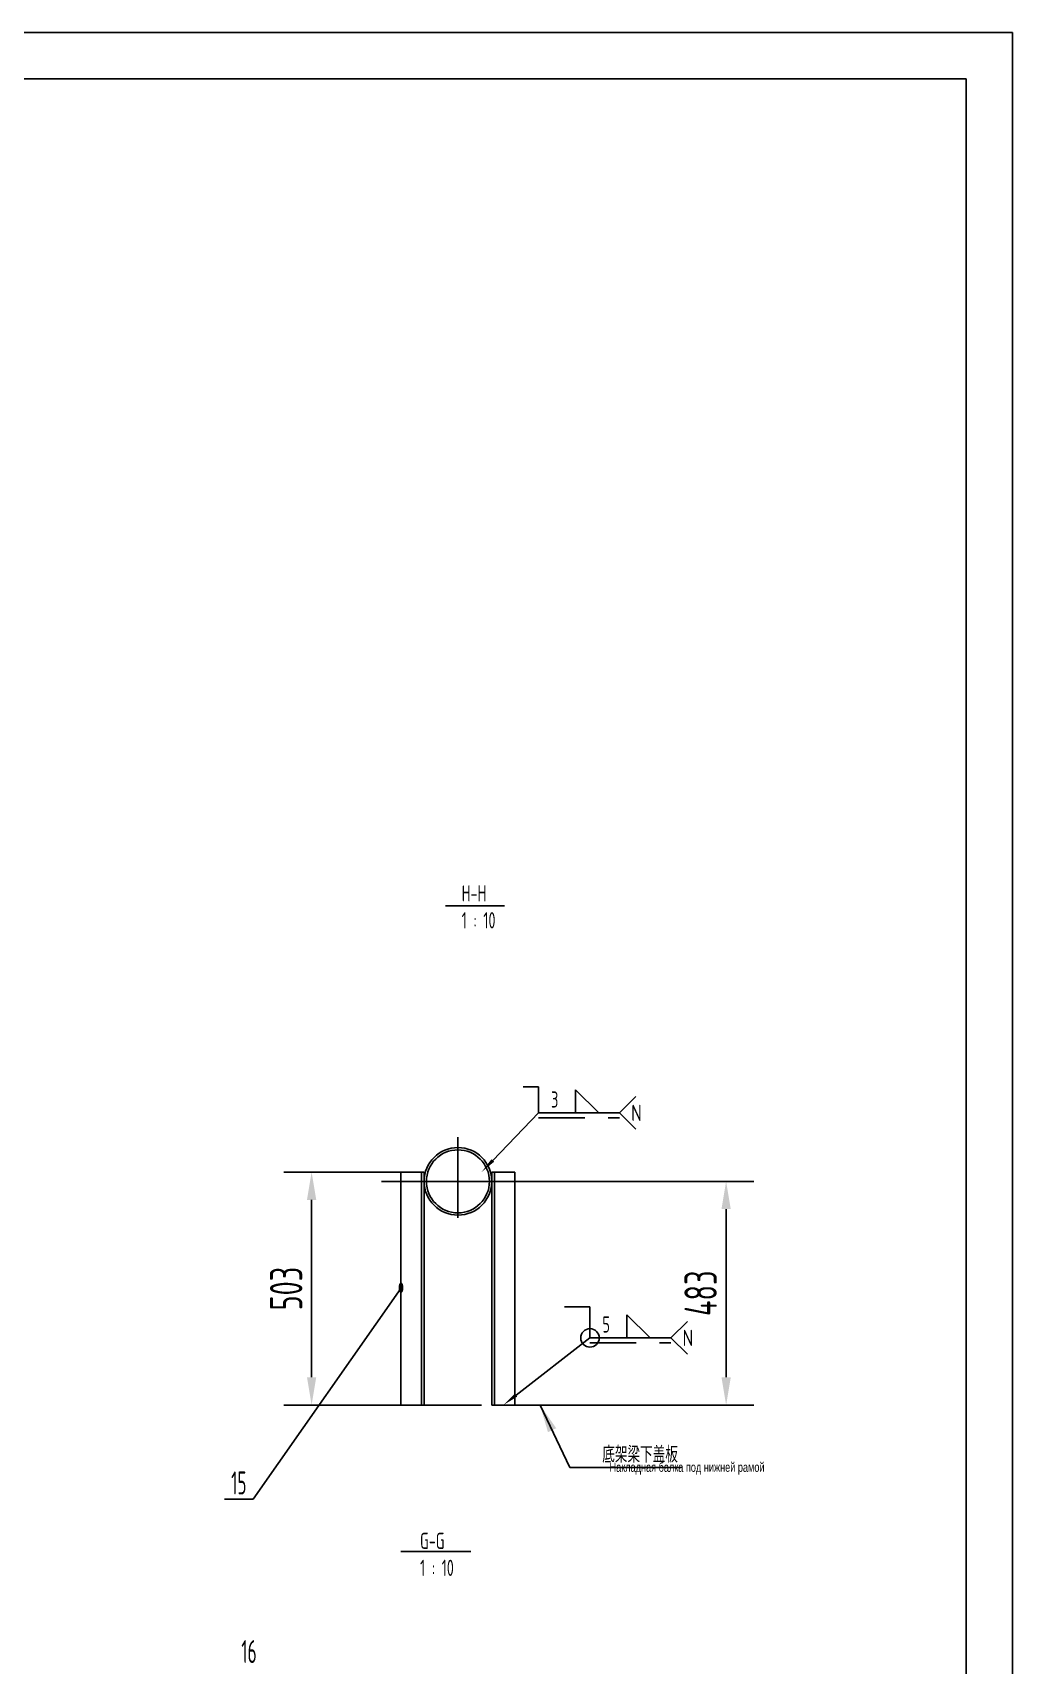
# Model space of a CAD drawing. Header units: millimetres. Extents: x 0 to 16800, y -463 to 11880.
# Drawn here: x 12567 to 16800, y 4831 to 11880 of the extents above; entities that cross this region are included whole.
import ezdxf
from ezdxf.enums import TextEntityAlignment as Align

# ---------------------------------------------------------------- set-up
doc = ezdxf.new("R2010")
doc.units = ezdxf.units.MM
doc.header["$LTSCALE"] = 400
for name, pattern in [('F', [0.75, 0.5, -0.25]), ('G', [2, 1.25, -0.25, 0.25, -0.25]), ('K', [2.5, 1.25, -0.25, 0.25, -0.25, 0.25, -0.25])]:
    doc.linetypes.add(name, pattern=pattern)
for name, color, linetype in [('01', 7, 'Continuous'), ('02', 1, 'Continuous'), ('04', 2, 'F'), ('05', 4, 'G'), ('07', 6, 'K'), ('08', 1, 'Continuous'), ('11', 3, 'Continuous'), ('13', 3, 'Continuous')]:
    doc.layers.add(name, color=color, linetype=linetype)
doc.styles.get("Standard").update_dxf_attribs({"font": 'isocp', "width": 0.707, "bigfont": 'intecad.shx'})
doc.dimstyles.new('INTE', dxfattribs={"dimscale": 40, "dimtxt": 3.5, "dimasz": 3, "dimexe": 3, "dimexo": 0, "dimgap": 1, "dimtad": 1, "dimdec": 1, "dimdsep": 46, "dimtxsty": 'Standard', "dimcen": 0, "dimclrd": 1, "dimclre": 1, "dimclrt": 3, "dimaunit": 1, "dimadec": 0, "dimazin": 0, "dimtfac": 1, "dimtdec": 1, "dimtmove": 0, "dimatfit": 0, "dimfxl": 1, "dimarcsym": 0})

# ---------------------------------------------------------------- blocks, each defined once
blk = doc.blocks.new('*U118', base_point=(14506.6, 6363.7))
at = {"layer": '01'}
blk.add_lwpolyline([(14913, 6719.1), (15013, 6619.1), (14913, 6619.1)], close=True, dxfattribs=at)
at = {"layer": '02'}
for points in [[(15173.7, 6689.8), (15103, 6619.1), (15173.7, 6548.4)], [(14555.2, 6414), (14753, 6619.1), (15103, 6619.1)]]:
    blk.add_lwpolyline(points, dxfattribs=at)
blk.add_lwpolyline([(14506.6, 6363.7, 0, 16, 0), (14555.2, 6414, 16, 16, 0)], format="xyseb", dxfattribs=at)
at = {"layer": '04'}
blk.add_line((14753, 6598.1), (15103, 6598.1), dxfattribs=at)
at = {"layer": '13', "width": 0.707}
blk.add_text('3', height=70, dxfattribs=at).set_placement((14807, 6642.1))
at = {"layer": '13', "width": 1.010989}
blk.add_text('N', height=70, dxfattribs=at).set_placement((15153, 6584.1), (15199, 6584.1), align=Align.FIT)
blk = doc.blocks.new('*U119', base_point=(14556.6, 5357.7))
at = {"layer": '01'}
blk.add_lwpolyline([(15091, 5747.8), (15191, 5647.8), (15091, 5647.8)], close=True, dxfattribs=at)
blk.add_circle((14931, 5647.8), 40, dxfattribs=at)
at = {"layer": '02'}
for points in [[(15351.7, 5718.6), (15281, 5647.8), (15351.7, 5577.1)], [(14611.9, 5400.6), (14931, 5647.8), (15281, 5647.8)]]:
    blk.add_lwpolyline(points, dxfattribs=at)
blk.add_lwpolyline([(14556.6, 5357.7, 0, 16, 0), (14611.9, 5400.6, 16, 16, 0)], format="xyseb", dxfattribs=at)
at = {"layer": '04'}
blk.add_line((14931, 5626.8), (15281, 5626.8), dxfattribs=at)
at = {"layer": '13', "width": 0.707}
blk.add_text('5', height=70, dxfattribs=at).set_placement((14985, 5670.8))
at = {"layer": '13', "width": 1.010989}
blk.add_text('N', height=70, dxfattribs=at).set_placement((15331, 5612.8), (15377, 5612.8), align=Align.FIT)
blk = doc.blocks.new('*D120')
at = {"layer": '08', "color": 1, "lineweight": -2, "ltscale": 2}
for p, q in [((14710.7, 6920.6), (15683.3, 6920.6)), ((15563.3, 6800.6), (15563.3, 6074.6)), ((14931, 5954.6), (15683.3, 5954.6))]:
    blk.add_line(p, q, dxfattribs=at)
at = {"layer": '08', "color": 1, "ltscale": 2}
for points in [[(15543.3, 6800.6), (15583.3, 6800.6), (15563.3, 6920.6)], [(15543.3, 6074.6), (15583.3, 6074.6), (15563.3, 5954.6)]]:
    blk.add_solid(points, dxfattribs=at)
at = {"layer": 'Defpoints', "color": 0, "ltscale": 2}
for p in [(14710.7, 6920.6), (14931, 5954.6), (15563.3, 5954.6)]:
    blk.add_point(p, dxfattribs=at)
at = {"layer": '08', "color": 3, "ltscale": 2, "insert": (15453.3, 6437.6), "char_height": 140, "attachment_point": 5, "rotation": 90}
blk.add_mtext('483', dxfattribs=at)
blk = doc.blocks.new('*D121')
at = {"layer": '08', "color": 1, "lineweight": -2, "ltscale": 2}
for p, q in [((14202.6, 6960.6), (13652.4, 6960.6)), ((13772.4, 6840.6), (13772.4, 6074.6)), ((14202.6, 5954.6), (13652.4, 5954.6))]:
    blk.add_line(p, q, dxfattribs=at)
at = {"layer": '08', "color": 1, "ltscale": 2}
for points in [[(13752.4, 6840.6), (13792.4, 6840.6), (13772.4, 6960.6)], [(13752.4, 6074.6), (13792.4, 6074.6), (13772.4, 5954.6)]]:
    blk.add_solid(points, dxfattribs=at)
at = {"layer": 'Defpoints', "color": 0, "ltscale": 2}
for p in [(14202.6, 6960.6), (13772.4, 5954.6), (14202.6, 5954.6)]:
    blk.add_point(p, dxfattribs=at)
at = {"layer": '08', "color": 3, "ltscale": 2, "insert": (13662.4, 6457.6), "char_height": 140, "attachment_point": 5, "rotation": 90}
blk.add_mtext('503', dxfattribs=at)
blk = doc.blocks.new('*U151')
at = {"layer": '01'}
for points in [[(415, 292), (25, 292)], [(415, 5), (415, 292)]]:
    blk.add_lwpolyline(points, dxfattribs=at)
at = {"layer": '02'}
for points in [[(420, 297), (0, 297)], [(420, 0), (420, 297)]]:
    blk.add_lwpolyline(points, dxfattribs=at)

msp = doc.modelspace()

# ---------------------------------------------------------------- linework, layer by layer
at = {"layer": '01', "ltscale": 2}
for p, q in [((14350.4, 8109.56), (14606.14, 8109.56)), ((14753.03, 7329.23), (14686.22, 7329.23)), ((14753.03, 7216.07), (14753.03, 7329.23)), ((14974.98, 6379.35), (14864.83, 6379.35)), ((14974.98, 6244.82), (14974.98, 6379.35)), ((14258.61, 5954.64), (14158.61, 5954.64)), ((14550.61, 5954.64), (14650.61, 5954.64)), ((14158.59, 5322.55), (14461.01, 5322.55))]:
    msp.add_line(p, q, dxfattribs=at)
at = {"layer": '01', "color": 7, "linetype": 'Continuous', "ltscale": 2}
for p, q in [((14158.61, 6960.64), (14158.61, 5954.64)), ((14258.61, 6960.64), (14158.61, 6960.64)), ((14246.61, 6960.64), (14246.61, 5954.64)), ((14258.61, 6960.64), (14258.61, 5954.64)), ((14550.61, 6960.64), (14550.61, 5954.64)), ((14550.61, 6960.64), (14650.61, 6960.64)), ((14562.61, 6960.64), (14562.61, 5954.64)), ((14650.61, 6960.64), (14650.61, 5954.64))]:
    msp.add_line(p, q, dxfattribs=at)
for radius in [146, 136]:
    msp.add_circle((14404.61, 6920.64), radius, dxfattribs=at)
at = {"layer": '02', "ltscale": 2}
for p, q in [((14158.61, 6457.64), (13519.91, 5549.21)), ((13519.91, 5549.21), (13395.91, 5549.21))]:
    msp.add_line(p, q, dxfattribs=at)
at = {"layer": '05', "ltscale": 2}
for p, q in [((14404.61, 6762.49), (14404.61, 7111.24)), ((14710.69, 6920.64), (14074.11, 6920.64))]:
    msp.add_line(p, q, dxfattribs=at)
at = {"layer": '07', "ltscale": 2}
for p, q in [((14506.61, 5954.64), (13871.65, 5954.64)), ((14606.61, 5954.64), (14986.01, 5954.64))]:
    msp.add_line(p, q, dxfattribs=at)

# ---------------------------------------------------------------- block references
at = {"layer": '01', "ltscale": 2}
for name, p in [('*U118', (14506.61, 6960.64)), ('*U119', (14600.61, 5954.64))]:
    msp.add_blockref(name, p, dxfattribs=at)
at = {"layer": '04', "xscale": 40, "yscale": 40, "zscale": 40}
msp.add_blockref('*U151', (0, 0), dxfattribs=at)

# ---------------------------------------------------------------- texts
at = {"layer": '01', "ltscale": 2, "char_height": 70, "attachment_point": 1}
for s, insert, width in [('H-H\\P1 : 10', (14420.8, 8199.33), 996.175), ('G-G\\P1 : 10', (14240.95, 5403.78), 1088.802)]:
    msp.add_mtext(s, dxfattribs=dict(at, insert=insert, width=width))
at = {"layer": '01', "color": 3, "ltscale": 2, "insert": (15028.27, 5705.88), "char_height": 70, "attachment_point": 7}
msp.add_mtext('底架梁下盖板', dxfattribs=at)
at = {"layer": '02', "ltscale": 2, "width": 0.605172}
msp.add_text('●', height=40, dxfattribs=at).set_placement((14146.61, 6437.64), (14170.61, 6437.64), align=Align.FIT)
at = {"layer": '04', "insert": (15059.65, 5706.57), "char_height": 40, "attachment_point": 1}
msp.add_mtext('{\\fArial|b0|i0|c204|p34;\\C3;Накладная балка под нижней рамой}', dxfattribs=at)
at = {"layer": '11', "ltscale": 2}
for s, width, p, p2 in [('15', 0.609833, (13424.97, 5569.21), (13490.86, 5569.21)), ('16', 0.610556, (13468.68, 4841.06), (13535.14, 4841.06))]:
    msp.add_text(s, height=98.995, dxfattribs=dict(at, width=width)).set_placement(p, p2, align=Align.FIT)

# ---------------------------------------------------------------- dimensions: what is measured, and where the dimension line sits
at = {"layer": '08', "ltscale": 2}
for base, p1, p2, text, picture, middle in [((13772.44, 5954.64), (14202.61, 6960.64), (14202.61, 5954.64), '503', '*D121', (13662.44, 6457.64)), ((15563.28, 5954.64), (14710.69, 6920.64), (14930.98, 5954.64), '483', '*D120', (15453.28, 6437.64))]:
    dim = msp.add_linear_dim(base=base, p1=p1, p2=p2, angle=90, text=text, dimstyle='INTE', dxfattribs=at)
    dim.commit()
    dim.dimension.update_dxf_attribs({"geometry": picture, "text_midpoint": middle})

# ---------------------------------------------------------------- leaders
at = {"layer": '01', "ltscale": 2, "annotation_type": 0, "has_hookline": 1, "hookline_direction": 0, "text_width": 324.89}
msp.add_leader([(14759.43, 5954.64), (14888.27, 5685.88), (15008.27, 5685.88)], dimstyle='INTE', dxfattribs=at)

doc.saveas('drawing.dxf')
